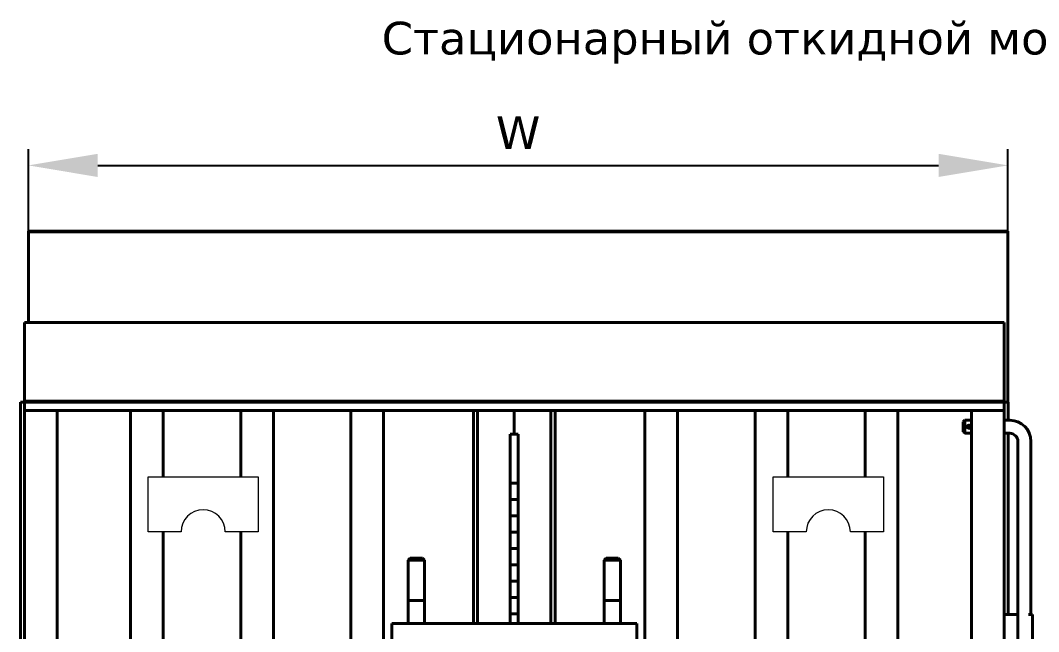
# Model space of a CAD drawing. Header units: millimetres. Extents: x 30271 to 35001, y 5679 to 9007.
# Drawn here: x 30296 to 31543, y 8258 to 9007 of the extents above; entities that cross this region are included whole.
import ezdxf

# ---------------------------------------------------------------- set-up
doc = ezdxf.new("R2010")
doc.units = ezdxf.units.MM
doc.linetypes.add('K5LT_BASIC', pattern=[0])
doc.linetypes.add('K5LT_THIN', pattern=[0])
for name, color, linetype in [('0 VIEW0', 7, 'Continuous'), ('0 VIEW4', 7, 'Continuous'), ('Системный слой', 7, 'Continuous')]:
    doc.layers.add(name, color=color, linetype=linetype)
doc.styles.get("Standard").update_dxf_attribs({"font": 'verdana.TTF'})
doc.dimstyles.new('ISO-25', dxfattribs={"dimtxt": 80, "dimasz": 85, "dimexe": 20, "dimexo": 0, "dimgap": 20, "dimtad": 1, "dimtxsty": 'Standard', "dimcen": 2.5, "dimadec": 0, "dimazin": 0, "dimtfac": 1, "dimtmove": 0, "dimatfit": 3, "dimfxl": 0, "dimarcsym": 0})

# ---------------------------------------------------------------- blocks, each defined once
blk = doc.blocks.new('*D389')
at = {"layer": '0 VIEW4', "color": 0, "lineweight": -2}
for p, q in [((30305.5, 8748.1), (30305.5, 8849.4)), ((31505.5, 8748.1), (31505.5, 8849.4)), ((30390.5, 8829.4), (31420.5, 8829.4))]:
    blk.add_line(p, q, dxfattribs=at)
at = {"layer": '0 VIEW4', "color": 0}
for points in [[(30390.5, 8843.6), (30390.5, 8815.2), (30305.5, 8829.4)], [(31420.5, 8815.2), (31420.5, 8843.6), (31505.5, 8829.4)]]:
    blk.add_solid(points, dxfattribs=at)
at = {"layer": 'Defpoints', "color": 0}
for p in [(31505.5, 8829.4), (30305.5, 8748.1), (31505.5, 8748.1)]:
    blk.add_point(p, dxfattribs=at)
at = {"layer": '0 VIEW4', "color": 0, "linetype": 'K5LT_BASIC', "lineweight": 0, "ltscale": 100, "insert": (30905.5, 8869.4), "char_height": 40, "attachment_point": 5}
blk.add_mtext('W', dxfattribs=at)

msp = doc.modelspace()

# ---------------------------------------------------------------- linework, layer by layer
at = {"layer": '0 VIEW0', "color": 5, "linetype": 'K5LT_BASIC', "lineweight": 40}
for p, q in [((30305.541, 8748.133), (30305.541, 8748.656)), ((31505.541, 8748.656), (30305.541, 8748.656)), ((31505.541, 8748.133), (30305.541, 8748.133)), ((30305.541, 8637.142), (30305.541, 8748.133)), ((31505.541, 8748.133), (31505.541, 8748.656)), ((31505.541, 8539.284), (31505.541, 8748.133)), ((30300.734, 8637.142), (30300.734, 8540.584)), ((31500.734, 8637.142), (30300.734, 8637.142)), ((31500.734, 8540.584), (31500.734, 8637.142)), ((30295.734, 8539.284), (30300.734, 8539.284)), ((30295.734, 8539.284), (30295.734, 7829.284)), ((30300.734, 8540.584), (31500.734, 8540.584)), ((30300.734, 8539.284), (30300.734, 8540.584)), ((30300.734, 8529.284), (30300.734, 8539.284)), ((30300.734, 8539.284), (31500.734, 8539.284)), ((31500.734, 8539.284), (31500.734, 8540.584)), ((31500.734, 8529.284), (31500.734, 8539.284)), ((31505.541, 8539.284), (31500.734, 8539.284)), ((31505.541, 8539.284), (31505.734, 8539.284)), ((31505.734, 8539.284), (31505.734, 8517.284)), ((30302.734, 8529.284), (30300.734, 8529.284)), ((30300.734, 8529.284), (30300.734, 7829.284)), ((30300.734, 8529.284), (30300.734, 7829.284)), ((30338.734, 8529.284), (30302.734, 8529.284)), ((30340.734, 8529.284), (30338.734, 8529.284)), ((30340.734, 8529.284), (30340.734, 7829.284)), ((30340.734, 8529.284), (30430.734, 8529.284)), ((30432.734, 8529.284), (30430.734, 8529.284)), ((30430.734, 8529.284), (30430.734, 7829.284)), ((30468.734, 8529.284), (30432.734, 8529.284)), ((30470.734, 8529.284), (30468.734, 8529.284)), ((30470.734, 8529.284), (30565.734, 8529.284)), ((30470.734, 8529.284), (30470.734, 8448.055)), ((30567.734, 8529.284), (30565.734, 8529.284)), ((30565.734, 8529.284), (30565.734, 8448.055)), ((30603.734, 8529.284), (30567.734, 8529.284)), ((30605.734, 8529.284), (30603.734, 8529.284)), ((30605.734, 8529.284), (30605.734, 7829.284)), ((30605.734, 8529.284), (30700.734, 8529.284)), ((30702.734, 8529.284), (30700.734, 8529.284)), ((30700.734, 8529.284), (30700.734, 7829.284)), ((30738.734, 8529.284), (30702.734, 8529.284)), ((30740.734, 8529.284), (30738.734, 8529.284)), ((30740.734, 8529.284), (30740.734, 8215.992)), ((30740.734, 8529.284), (31060.734, 8529.284)), ((30853.934, 8529.284), (30850.734, 8529.284)), ((30850.734, 8529.284), (30850.734, 8268.379)), ((30855.734, 8529.284), (30855.734, 8268.379)), ((30900.734, 8529.284), (30900.734, 8500.284)), ((30900.734, 8529.284), (30900.734, 8500.284)), ((30945.734, 8529.284), (30945.734, 8268.379)), ((30950.734, 8529.284), (30947.534, 8529.284)), ((30950.734, 8529.284), (30950.734, 8268.379)), ((31062.734, 8529.284), (31060.734, 8529.284)), ((31060.734, 8529.284), (31060.734, 8226.737)), ((31098.734, 8529.284), (31062.734, 8529.284)), ((31100.734, 8529.284), (31098.734, 8529.284)), ((31100.734, 8529.284), (31100.734, 7829.284)), ((31100.734, 8529.284), (31195.734, 8529.284)), ((31197.734, 8529.284), (31195.734, 8529.284)), ((31195.734, 8529.284), (31195.734, 7829.284)), ((31233.734, 8529.284), (31197.734, 8529.284)), ((31235.734, 8529.284), (31233.734, 8529.284)), ((31235.734, 8529.284), (31330.734, 8529.284)), ((31235.734, 8529.284), (31235.734, 8448.055)), ((31332.734, 8529.284), (31330.734, 8529.284)), ((31330.734, 8529.284), (31330.734, 8448.055)), ((31368.734, 8529.284), (31332.734, 8529.284)), ((31370.734, 8529.284), (31368.734, 8529.284)), ((31370.734, 8529.284), (31370.734, 7829.284)), ((31370.734, 8529.284), (31460.734, 8529.284)), ((31460.734, 7829.284), (31460.734, 8529.284)), ((31460.734, 8529.284), (31463.734, 8529.284)), ((31463.734, 8529.284), (31497.734, 8529.284)), ((31497.734, 8529.284), (31500.734, 8529.284)), ((31500.734, 7829.284), (31500.734, 8529.284)), ((31500.734, 8529.284), (31500.734, 8517.284)), ((31452.734, 8517.284), (31450.734, 8515.284)), ((31450.734, 8503.284), (31450.734, 8515.284)), ((31460.734, 8517.284), (31452.734, 8517.284)), ((31452.734, 8501.284), (31452.734, 8517.284)), ((31507.734, 8517.284), (31500.734, 8517.284)), ((30895.734, 8440.284), (30895.734, 8500.284)), ((30905.734, 8500.284), (30895.734, 8500.284)), ((30905.734, 8440.284), (30905.734, 8500.284)), ((31452.734, 8501.284), (31450.734, 8503.284)), ((31460.734, 8501.284), (31452.734, 8501.284)), ((31500.734, 8501.284), (31500.734, 8279.284)), ((31507.734, 8501.284), (31500.734, 8501.284)), ((31505.734, 8501.284), (31505.734, 8279.284)), ((31517.734, 8027.284), (31517.734, 8491.284)), ((31533.734, 8279.284), (31533.734, 8491.284)), ((30895.734, 8420.284), (30895.734, 8440.284)), ((30905.734, 8440.284), (30895.734, 8440.284)), ((30905.734, 8420.284), (30905.734, 8440.284)), ((30905.734, 8420.284), (30895.734, 8420.284)), ((30895.734, 8400.284), (30895.734, 8420.284)), ((30905.734, 8400.284), (30905.734, 8420.284)), ((30895.734, 8380.284), (30895.734, 8400.284)), ((30905.734, 8400.284), (30895.734, 8400.284)), ((30905.734, 8380.284), (30905.734, 8400.284)), ((30470.734, 8380.518), (30470.734, 7829.284)), ((30565.734, 8380.518), (30565.734, 7829.284)), ((30905.734, 8380.284), (30895.734, 8380.284)), ((30895.734, 8360.284), (30895.734, 8380.284)), ((30905.734, 8360.284), (30905.734, 8380.284)), ((31235.734, 8380.518), (31235.734, 7829.284)), ((31330.734, 8380.518), (31330.734, 7829.284)), ((30895.734, 8340.284), (30895.734, 8360.284)), ((30905.734, 8360.284), (30895.734, 8360.284)), ((30905.734, 8340.284), (30905.734, 8360.284)), ((30770.734, 8345.879), (30773.234, 8348.379)), ((30770.734, 8268.379), (30770.734, 8345.879)), ((30770.734, 8345.879), (30790.734, 8345.879)), ((30773.234, 8348.379), (30788.234, 8348.379)), ((30790.734, 8345.879), (30788.234, 8348.379)), ((30790.734, 8268.379), (30790.734, 8345.879)), ((31010.734, 8345.879), (31013.234, 8348.379)), ((31010.734, 8268.379), (31010.734, 8345.879)), ((31030.734, 8345.879), (31010.734, 8345.879)), ((31013.234, 8348.379), (31028.234, 8348.379)), ((31030.734, 8345.879), (31028.234, 8348.379)), ((31030.734, 8268.379), (31030.734, 8345.879)), ((30905.734, 8340.284), (30895.734, 8340.284)), ((30895.734, 8320.284), (30895.734, 8340.284)), ((30905.734, 8320.284), (30905.734, 8340.284)), ((30905.734, 8320.284), (30895.734, 8320.284)), ((30895.734, 8300.284), (30895.734, 8320.284)), ((30905.734, 8300.284), (30905.734, 8320.284)), ((30790.734, 8296.379), (30770.734, 8296.379)), ((30905.734, 8300.284), (30895.734, 8300.284)), ((30895.734, 8280.284), (30895.734, 8300.284)), ((30905.734, 8280.284), (30905.734, 8300.284)), ((31010.734, 8296.379), (31030.734, 8296.379)), ((30905.734, 8280.284), (30895.734, 8280.284)), ((30895.734, 8268.379), (30895.734, 8280.284)), ((30905.734, 8268.379), (30905.734, 8280.284)), ((31500.734, 8279.284), (31500.734, 8239.284)), ((31517.734, 8279.284), (31500.734, 8279.284)), ((31530.734, 8279.284), (31535.734, 8279.284)), ((31535.734, 8279.284), (31535.734, 8239.284)), ((30750.734, 8268.379), (30750.734, 8248.379)), ((31050.734, 8268.379), (30750.734, 8268.379)), ((31050.734, 8268.379), (31050.734, 8248.379))]:
    msp.add_line(p, q, dxfattribs=at)
at = {"layer": '0 VIEW0', "color": 7, "linetype": 'K5LT_THIN', "lineweight": 9}
for p, q in [((30771.484, 8346.629), (30771.484, 8345.879)), ((30771.484, 8296.379), (30771.484, 8345.879)), ((30771.484, 8296.379), (30771.484, 8345.879)), ((30789.984, 8345.879), (30789.984, 8346.629)), ((30789.984, 8296.379), (30789.984, 8345.879)), ((30789.984, 8296.379), (30789.984, 8345.879)), ((31011.484, 8346.629), (31011.484, 8345.879)), ((31011.484, 8296.379), (31011.484, 8345.879)), ((31011.484, 8296.379), (31011.484, 8345.879)), ((31029.984, 8345.879), (31029.984, 8346.629)), ((31029.984, 8296.379), (31029.984, 8345.879)), ((31029.984, 8296.379), (31029.984, 8345.879))]:
    msp.add_line(p, q, dxfattribs=at)
at = {"layer": '0 VIEW0', "color": 5, "linetype": 'K5LT_BASIC', "lineweight": 40}
msp.add_circle((31457.734, 8509.284), 2, dxfattribs=at)
for radius in [26, 10]:
    msp.add_arc((31507.734, 8491.284), radius, 0, 90, dxfattribs=at)
at = {"layer": 'Системный слой', "color": 5, "linetype": 'K5LT_BASIC', "lineweight": 20}
for p, q in [((30452.118, 8448.055), (30587.191, 8448.055)), ((30452.118, 8380.518), (30452.118, 8448.055)), ((30587.191, 8448.055), (30587.191, 8380.518)), ((31217.953, 8448.055), (31353.026, 8448.055)), ((31217.953, 8380.518), (31217.953, 8448.055)), ((31353.026, 8448.055), (31353.026, 8380.518)), ((30492.64, 8380.518), (30452.118, 8380.518)), ((30587.191, 8380.518), (30546.669, 8380.518)), ((31258.475, 8380.518), (31217.953, 8380.518)), ((31353.026, 8380.518), (31312.504, 8380.518))]:
    msp.add_line(p, q, dxfattribs=at)
for centre in [(30519.655, 8380.518), (31285.489, 8380.518)]:
    msp.add_arc(centre, 27.015, 0, 180, dxfattribs=at)

# ---------------------------------------------------------------- texts
at = {"layer": '0 VIEW4', "color": 7, "lineweight": 0}
msp.add_text('Стационарный откидной мост ', height=40, dxfattribs=at).set_placement((30738.347, 8965.337))

# ---------------------------------------------------------------- dimensions: what is measured, and where the dimension line sits
dim = msp.add_linear_dim(base=(31505.541, 8829.403), p1=(30305.541, 8748.133), p2=(31505.541, 8748.133), text='W', dimstyle='ISO-25', override={"dimtxt": 40}, dxfattribs=at)
dim.commit()
dim.dimension.update_dxf_attribs({"geometry": '*D389', "text_midpoint": (30905.541, 8869.403)})

doc.saveas('drawing.dxf')
